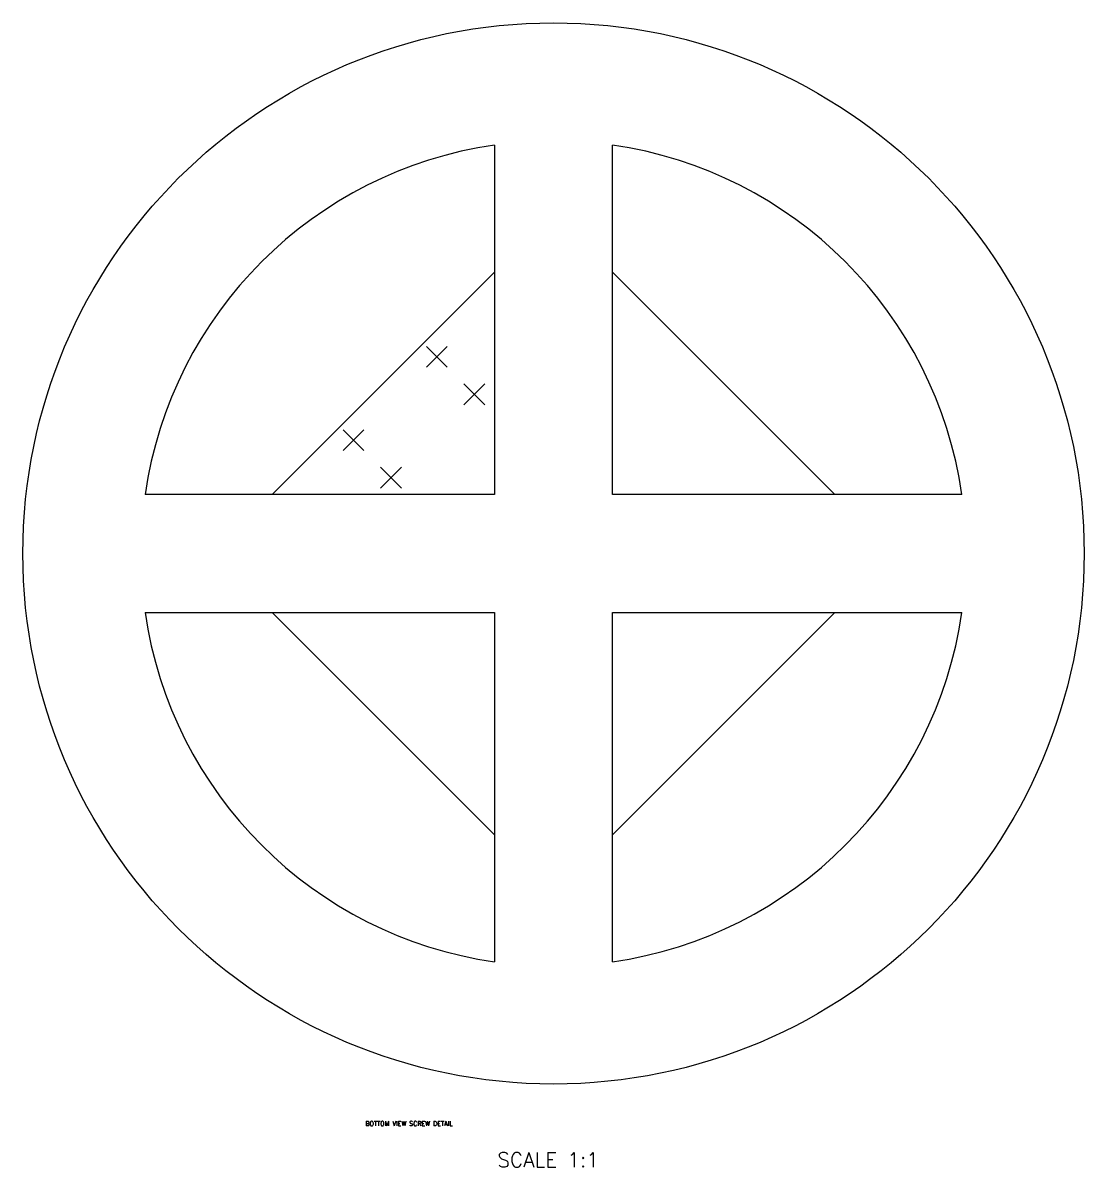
# Model space of a CAD drawing. Header units: inches. Extents: x -66 to 87, y -33 to 11.
# Drawn here: x 40.58 to 49.58, y -22.53 to -12.82 of the extents above; entities that cross this region are included whole.
import ezdxf

# ---------------------------------------------------------------- set-up
doc = ezdxf.new("R2010")
doc.units = ezdxf.units.IN
doc.header["$MEASUREMENT"] = 0
for name, color, linetype in [('lamplayers', 62, 'Continuous'), ('PR-TEXT', 2, 'Continuous'), ('PR-TEXT-SUBTITLE', 241, 'Continuous')]:
    doc.layers.add(name, color=color, linetype=linetype)
doc.styles.add('SUBTITLES 0.15625 IN.', font='romans.shx', dxfattribs={"height": 0.15625})
doc.styles.add('TEXT 0.125 IN.', font='romans.shx', dxfattribs={"height": 0.125})

msp = doc.modelspace()

# ---------------------------------------------------------------- linework, layer by layer
at = {"layer": 'lamplayers', "linetype": 'Continuous'}
for p, q in [((44.5825, -13.8603, 0.2639), (44.5825, -16.8244, 0.2639)), ((45.5825, -16.8244, 0.2639), (45.5825, -13.8603, 0.2639)), ((44.5825, -16.8244, 0.2639), (41.6184, -16.8244, 0.2639)), ((48.5466, -16.8244, 0.2639), (45.5825, -16.8244, 0.2639)), ((41.6184, -17.8244, 0.2639), (44.5825, -17.8244, 0.2639)), ((44.5825, -17.8244, 0.2639), (44.5825, -20.7885, 0.2639)), ((45.5825, -20.7885, 0.2639), (45.5825, -17.8244, 0.2639)), ((45.5825, -17.8244, 0.2639), (48.5466, -17.8244, 0.2639))]:
    msp.add_line(p, q, dxfattribs=at)
at = {"layer": 'lamplayers', "linetype": 'Continuous', "extrusion": (0, 0, -1)}
for p, q in [((42.6966, -16.8244, 0.2639), (44.5825, -14.9385, 0.2639)), ((45.5825, -14.9385, 0.2639), (47.4684, -16.8244, 0.2639)), ((44.5825, -19.7103, 0.2639), (42.6966, -17.8244, 0.2639)), ((47.4684, -17.8244, 0.2639), (45.5825, -19.7103, 0.2639))]:
    msp.add_line(p, q, dxfattribs=at)
at = {"layer": 'lamplayers'}
for p, q in [((44.0046, -15.7447), (44.1814, -15.5679)), ((44.1814, -15.7447), (44.0046, -15.5679)), ((44.3228, -16.0629), (44.4996, -15.8861)), ((44.4996, -16.0629), (44.3228, -15.8861)), ((43.2975, -16.4518), (43.4743, -16.275)), ((43.4743, -16.4518), (43.2975, -16.275)), ((43.6157, -16.77), (43.7925, -16.5932)), ((43.7925, -16.77), (43.6157, -16.5932))]:
    msp.add_line(p, q, dxfattribs=at)
at = {"layer": 'lamplayers', "linetype": 'Continuous'}
msp.add_circle((45.0825, -17.3244, 0.2639), 4.5, dxfattribs=at)
for start, end in [(98.21321, 171.78679), (8.21321, 81.78679), (188.21321, 261.78679), (278.21321, 351.78679)]:
    msp.add_arc((45.0825, -17.3244, 0.2639), 3.5, start, end, dxfattribs=at)

# ---------------------------------------------------------------- texts
at = {"layer": 'PR-TEXT', "insert": (44.6054, -22.4039), "char_height": 0.125, "width": 2.098147, "attachment_point": 1, "style": 'TEXT 0.125 IN.'}
msp.add_mtext('SCALE 1:1', dxfattribs=at)
at = {"layer": 'PR-TEXT-SUBTITLE', "insert": (43.4876, -22.1406), "char_height": 0.039062, "width": 4.139819, "attachment_point": 1, "style": 'SUBTITLES 0.15625 IN.'}
msp.add_mtext('BOTTOM VIEW SCREW DETAIL', dxfattribs=at)

doc.saveas('drawing.dxf')
